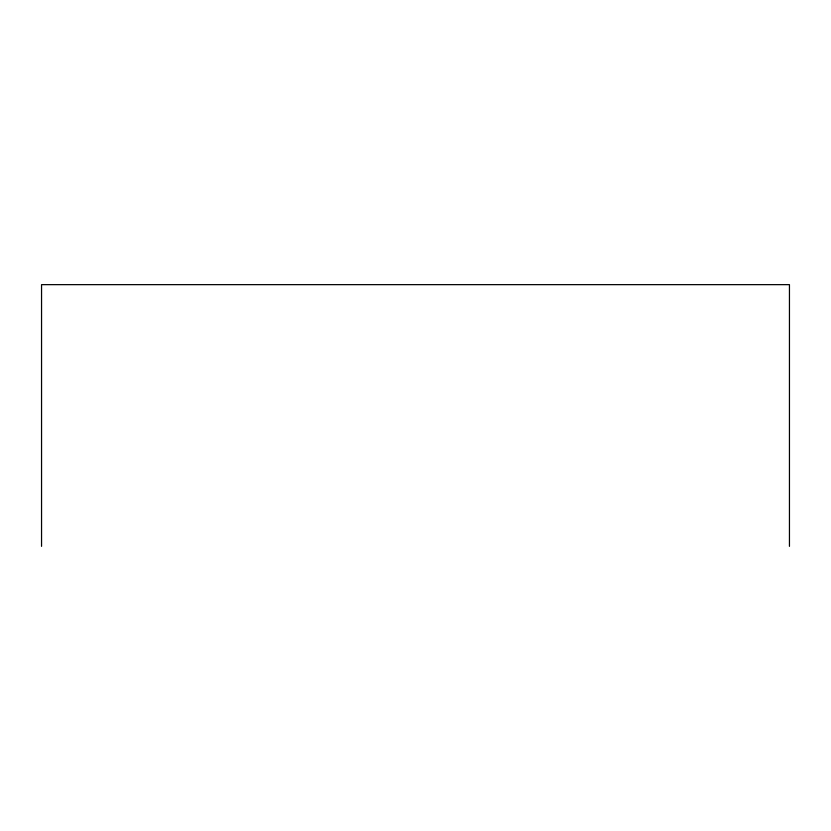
<?xml version="1.0" encoding="UTF-8"?>
<svg xmlns="http://www.w3.org/2000/svg" width="831" height="831" viewBox="0 0 831 831"><rect width="100%" height="100%" fill="white"/><g stroke="black" fill="none" stroke-linecap="round" stroke-linejoin="round"><path stroke-width="1.25" d="M789.45 546.351L789.45 284.649L41.55 284.649L41.55 546.351"/></g></svg>
